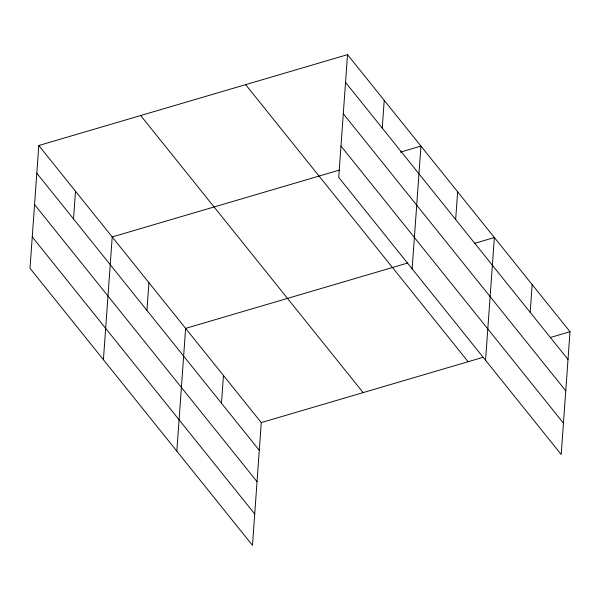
<?xml version="1.0" encoding="UTF-8"?>
<svg xmlns="http://www.w3.org/2000/svg" width="600" height="600" viewBox="0 0 600 600"><rect width="100%" height="100%" fill="white"/><g stroke="black" fill="none" stroke-linecap="round" stroke-linejoin="round"><path stroke-width="0.9" d="M38.797 145.515L30 268.275L252.472 545.347L261.27 422.595L38.797 145.515L347.528 54.653L570 331.725L561.202 454.485L338.73 177.405L347.528 54.653M73.523 218.955L75.51 191.235M103.417 359.707L112.215 236.947L339.615 170.025M146.94 310.388L148.928 282.668M176.835 451.14L185.632 328.388L407.67 263.032M221.468 403.207L223.455 375.487M382.245 128.093L384.232 100.365M412.14 268.845L420.945 146.085L400.388 152.137M455.662 219.525L457.65 191.805M485.558 360.278L494.362 237.525L474.697 243.308M530.19 312.345L532.178 284.625M261.27 422.595L483.315 357.24M550.342 337.515L570 331.725M345.54 82.373L568.013 359.452M343.29 113.738L565.763 390.81M340.972 146.047L563.445 423.127M245.647 84.637L468.12 361.71M140.678 115.53L363.15 392.61M36.81 173.235L259.29 450.315M34.568 204.6L257.04 481.673M32.25 236.91L254.722 513.99"/></g></svg>
